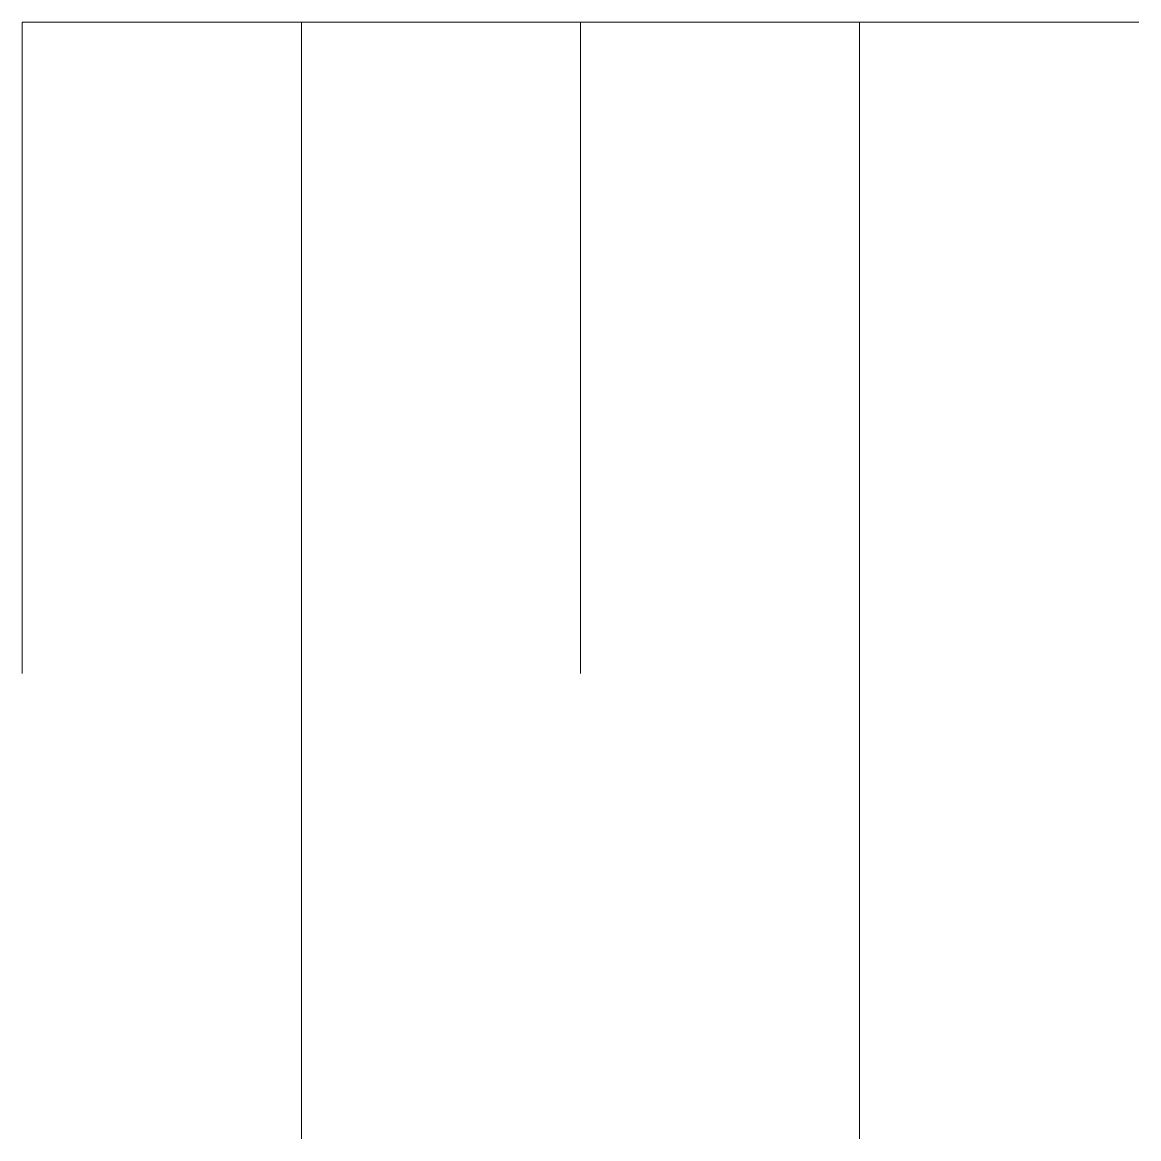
# Model space of a CAD drawing. Header units: metres. Extents: x 0 to 120, y -120 to 0.
import ezdxf

# ---------------------------------------------------------------- set-up
doc = ezdxf.new("R2010")
doc.units = ezdxf.units.M
doc.layers.add('A-DETL-GENF', color=92, linetype='Continuous', lineweight=18)

# ---------------------------------------------------------------- blocks, each defined once
blk = doc.blocks.new('47 Maaiveld schaal 5 - Maaiveld schaal 5-3824864-00_0 Basismaterialen')
at = {"layer": 'A-DETL-GENF'}
for p, q in [((60, 0), (60, -70)), ((0, 0), (0, -70)), ((0, 0), (120, 0)), ((30, 0), (30, -120)), ((90, 0), (90, -120))]:
    blk.add_line(p, q, dxfattribs=at)

msp = doc.modelspace()

# ---------------------------------------------------------------- block references
msp.add_blockref('47 Maaiveld schaal 5 - Maaiveld schaal 5-3824864-00_0 Basismaterialen', (0, 0))

doc.saveas('drawing.dxf')
